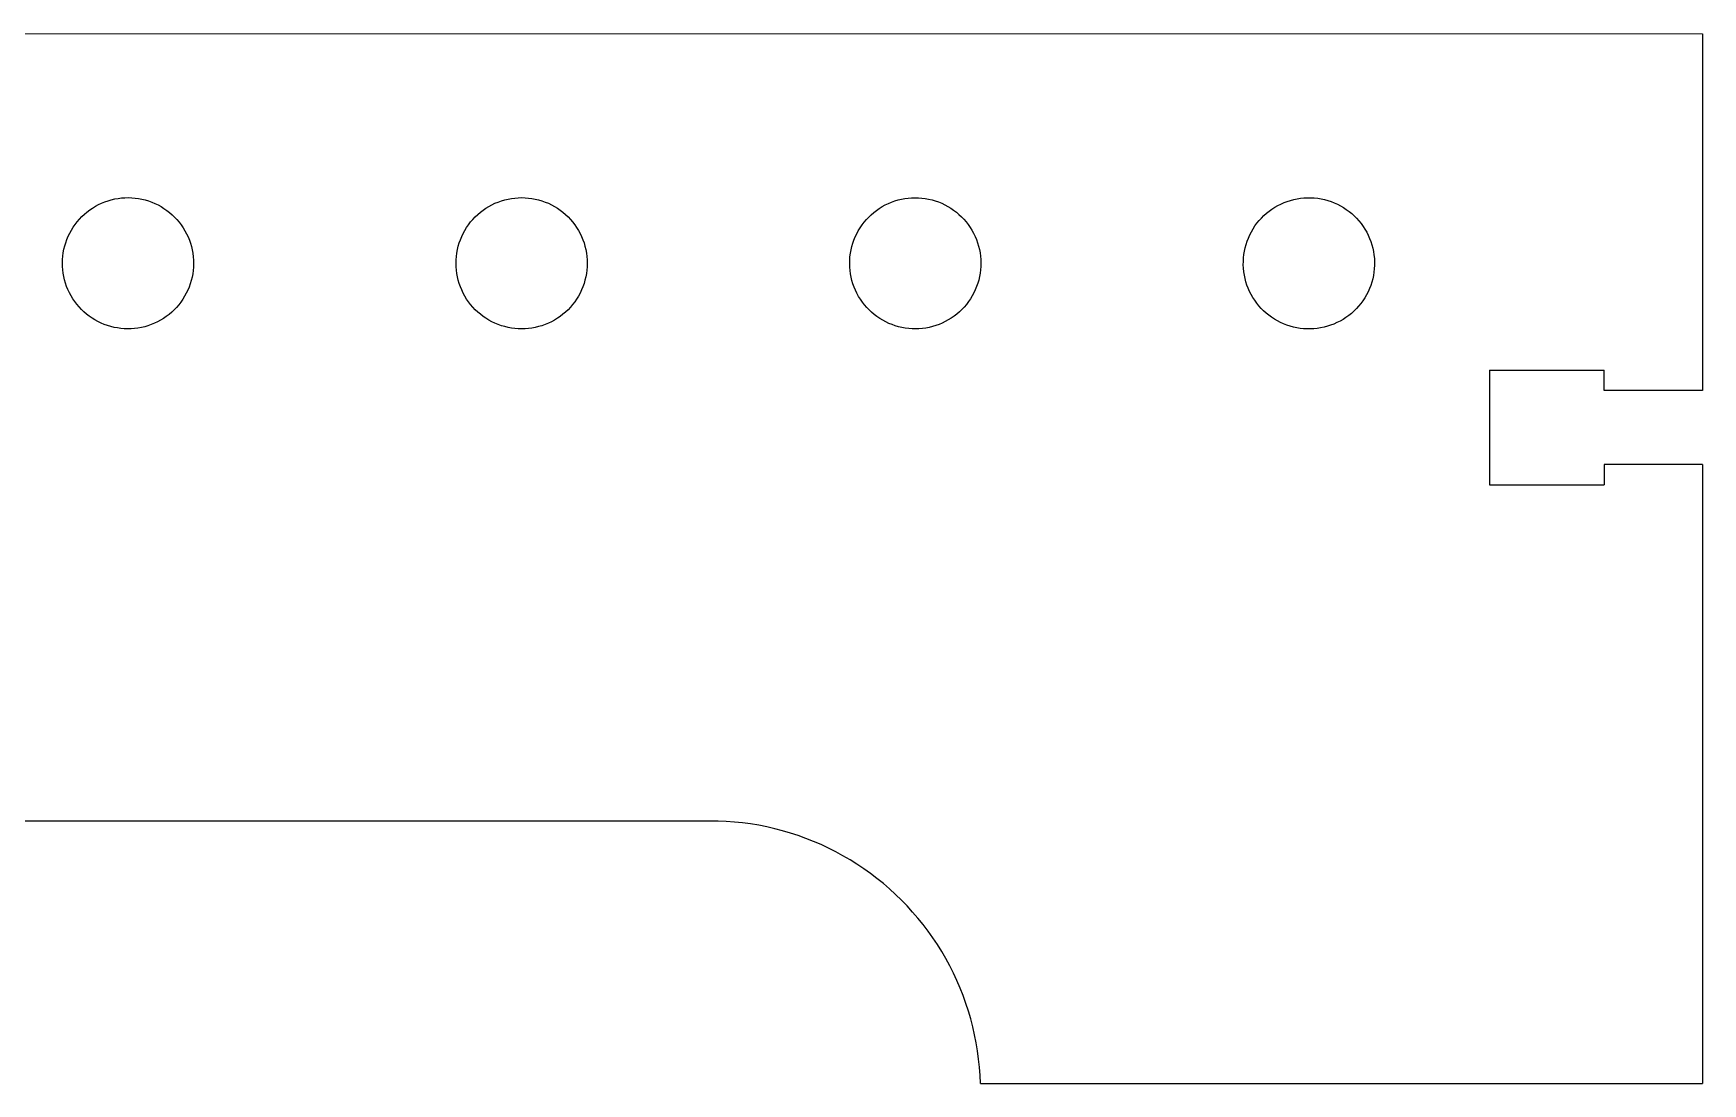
# Model space of a CAD drawing. Extents: x -73 to 73, y -45 to 45.
# Drawn here: x 20.67 to 27.03, y -44.81 to -40.81 of the extents above; entities that cross this region are included whole.
import ezdxf

# ---------------------------------------------------------------- set-up
doc = ezdxf.new("R2010")
doc.units = 0
doc.header["$MEASUREMENT"] = 0
doc.layers.get('0').update_dxf_attribs({"linetype": 'CONTINUOUS'})

msp = doc.modelspace()

# ---------------------------------------------------------------- linework, layer by layer
for p, q in [((9.2813, -40.8103), (27.0315, -40.8117)), ((27.0315, -40.8117), (27.0313, -42.1711)), ((20.8961, -41.4758), (20.9073, -41.469)), ((20.9073, -41.469), (20.9188, -41.4628)), ((20.9188, -41.4628), (20.9307, -41.4572)), ((20.9307, -41.4572), (20.9428, -41.4523)), ((20.9428, -41.4523), (20.9552, -41.448)), ((20.9552, -41.448), (20.9677, -41.4443)), ((20.9677, -41.4443), (20.9805, -41.4413)), ((20.9805, -41.4413), (20.9933, -41.439)), ((20.9933, -41.439), (21.0063, -41.4373)), ((21.0063, -41.4373), (21.0194, -41.4364)), ((21.0194, -41.4364), (21.0325, -41.4361)), ((21.0325, -41.4361), (21.0455, -41.4365)), ((21.0455, -41.4365), (21.0586, -41.4376)), ((21.0586, -41.4376), (21.0716, -41.4394)), ((21.0716, -41.4394), (21.0844, -41.4418)), ((21.0844, -41.4418), (21.0971, -41.4449)), ((21.0971, -41.4449), (21.1097, -41.4487)), ((21.1097, -41.4487), (21.122, -41.4531)), ((21.122, -41.4531), (21.134, -41.4582)), ((21.134, -41.4582), (21.1458, -41.4639)), ((21.1458, -41.4639), (21.1573, -41.4702)), ((21.1573, -41.4702), (21.1684, -41.4771)), ((22.3951, -41.4765), (22.4063, -41.4697)), ((22.4063, -41.4697), (22.4178, -41.4634)), ((22.4178, -41.4634), (22.4296, -41.4578)), ((22.4296, -41.4578), (22.4417, -41.4528)), ((22.4417, -41.4528), (22.454, -41.4484)), ((22.454, -41.4484), (22.4666, -41.4447)), ((22.4666, -41.4447), (22.4793, -41.4417)), ((22.4793, -41.4417), (22.4922, -41.4393)), ((22.4922, -41.4393), (22.5051, -41.4376)), ((22.5051, -41.4376), (22.5182, -41.4365)), ((22.5182, -41.4365), (22.5313, -41.4362)), ((22.5313, -41.4362), (22.5444, -41.4365)), ((22.5444, -41.4365), (22.5574, -41.4376)), ((22.5574, -41.4376), (22.5704, -41.4393)), ((22.5704, -41.4393), (22.5832, -41.4417)), ((22.5832, -41.4417), (22.596, -41.4447)), ((22.596, -41.4447), (22.6085, -41.4484)), ((22.6085, -41.4484), (22.6209, -41.4528)), ((22.6209, -41.4528), (22.633, -41.4578)), ((22.633, -41.4578), (22.6448, -41.4634)), ((22.6448, -41.4634), (22.6563, -41.4697)), ((22.6563, -41.4697), (22.6674, -41.4765)), ((23.8942, -41.4772), (23.9054, -41.4703)), ((23.9054, -41.4703), (23.9168, -41.464)), ((23.9168, -41.464), (23.9286, -41.4583)), ((23.9286, -41.4583), (23.9407, -41.4533)), ((23.9407, -41.4533), (23.953, -41.4489)), ((23.953, -41.4489), (23.9655, -41.4451)), ((23.9655, -41.4451), (23.9783, -41.442)), ((23.9783, -41.442), (23.9911, -41.4395)), ((23.9911, -41.4395), (24.0041, -41.4378)), ((24.0041, -41.4378), (24.0171, -41.4367)), ((24.0171, -41.4367), (24.0302, -41.4363)), ((24.0302, -41.4363), (24.0433, -41.4366)), ((24.0433, -41.4366), (24.0564, -41.4376)), ((24.0564, -41.4376), (24.0693, -41.4392)), ((24.0693, -41.4392), (24.0822, -41.4415)), ((24.0822, -41.4415), (24.095, -41.4445)), ((24.095, -41.4445), (24.1075, -41.4482)), ((24.1075, -41.4482), (24.1199, -41.4525)), ((24.1199, -41.4525), (24.132, -41.4575)), ((24.132, -41.4575), (24.1438, -41.4631)), ((24.1438, -41.4631), (24.1554, -41.4693)), ((24.1554, -41.4693), (24.1665, -41.4761)), ((25.4014, -41.4728), (25.4127, -41.4663)), ((25.4127, -41.4663), (25.4244, -41.4604)), ((25.4244, -41.4604), (25.4364, -41.4551)), ((25.4364, -41.4551), (25.4486, -41.4505)), ((25.4486, -41.4505), (25.4611, -41.4465)), ((25.4611, -41.4465), (25.4737, -41.4431)), ((25.4737, -41.4431), (25.4865, -41.4404)), ((25.4865, -41.4404), (25.4995, -41.4384)), ((25.4995, -41.4384), (25.5125, -41.4371)), ((25.5125, -41.4371), (25.5256, -41.4365)), ((25.5256, -41.4365), (25.5386, -41.4365)), ((25.5386, -41.4365), (25.5517, -41.4372)), ((25.5517, -41.4372), (25.5647, -41.4386)), ((25.5647, -41.4386), (25.5776, -41.4407)), ((25.5776, -41.4407), (25.5904, -41.4435)), ((25.5904, -41.4435), (25.6031, -41.4469)), ((25.6031, -41.4469), (25.6155, -41.451)), ((25.6155, -41.451), (25.6277, -41.4558)), ((25.6277, -41.4558), (25.6396, -41.4611)), ((25.6396, -41.4611), (25.6513, -41.4671)), ((25.6513, -41.4671), (25.6626, -41.4737)), ((20.8297, -41.5382), (20.8377, -41.5278)), ((20.8377, -41.5278), (20.8463, -41.5179)), ((20.8463, -41.5179), (20.8553, -41.5085)), ((20.8553, -41.5085), (20.8649, -41.4995)), ((20.8649, -41.4995), (20.8749, -41.4911)), ((20.8749, -41.4911), (20.8853, -41.4831)), ((20.8853, -41.4831), (20.8961, -41.4758)), ((21.1684, -41.4771), (21.1792, -41.4846)), ((21.1792, -41.4846), (21.1895, -41.4926)), ((21.1895, -41.4926), (21.1994, -41.5011)), ((21.1994, -41.5011), (21.2089, -41.5102)), ((21.2089, -41.5102), (21.2179, -41.5197)), ((21.2179, -41.5197), (21.2263, -41.5297)), ((21.2263, -41.5297), (21.2342, -41.5401)), ((22.329, -41.5393), (22.337, -41.5289)), ((22.337, -41.5289), (22.3455, -41.5189)), ((22.3455, -41.5189), (22.3545, -41.5094)), ((22.3545, -41.5094), (22.364, -41.5004)), ((22.364, -41.5004), (22.3739, -41.4919)), ((22.3739, -41.4919), (22.3843, -41.4839)), ((22.3843, -41.4839), (22.3951, -41.4765)), ((22.6674, -41.4765), (22.6782, -41.4839)), ((22.6782, -41.4839), (22.6886, -41.4919)), ((22.6886, -41.4919), (22.6986, -41.5004)), ((22.6986, -41.5004), (22.708, -41.5094)), ((22.708, -41.5094), (22.7171, -41.5189)), ((22.7171, -41.5189), (22.7256, -41.5289)), ((22.7256, -41.5289), (22.7335, -41.5393)), ((23.8284, -41.5402), (23.8363, -41.5298)), ((23.8363, -41.5298), (23.8448, -41.5198)), ((23.8448, -41.5198), (23.8537, -41.5103)), ((23.8537, -41.5103), (23.8632, -41.5012)), ((23.8632, -41.5012), (23.8731, -41.4927)), ((23.8731, -41.4927), (23.8835, -41.4847)), ((23.8835, -41.4847), (23.8942, -41.4772)), ((24.1665, -41.4761), (24.1774, -41.4834)), ((24.1774, -41.4834), (24.1878, -41.4914)), ((24.1878, -41.4914), (24.1978, -41.4998)), ((24.1978, -41.4998), (24.2073, -41.5088)), ((24.2073, -41.5088), (24.2163, -41.5182)), ((24.2163, -41.5182), (24.2249, -41.5282)), ((24.2249, -41.5282), (24.2329, -41.5385)), ((25.3257, -41.5441), (25.3334, -41.5335)), ((25.3334, -41.5335), (25.3417, -41.5234)), ((25.3417, -41.5234), (25.3505, -41.5137)), ((25.3505, -41.5137), (25.3598, -41.5045)), ((25.3598, -41.5045), (25.3695, -41.4958)), ((25.3695, -41.4958), (25.3797, -41.4876)), ((25.3797, -41.4876), (25.3904, -41.4799)), ((25.3904, -41.4799), (25.4014, -41.4728)), ((25.6626, -41.4737), (25.6736, -41.4808)), ((25.6736, -41.4808), (25.6841, -41.4886)), ((25.6841, -41.4886), (25.6943, -41.4968)), ((25.6943, -41.4968), (25.704, -41.5056)), ((25.704, -41.5056), (25.7132, -41.5149)), ((25.7132, -41.5149), (25.7219, -41.5247)), ((25.7219, -41.5247), (25.7301, -41.5349)), ((25.7301, -41.5349), (25.7378, -41.5455)), ((20.7939, -41.6077), (20.7983, -41.5954)), ((20.7983, -41.5954), (20.8034, -41.5833)), ((20.8034, -41.5833), (20.8091, -41.5715)), ((20.8091, -41.5715), (20.8154, -41.5601)), ((20.8154, -41.5601), (20.8223, -41.5489)), ((20.8223, -41.5489), (20.8297, -41.5382)), ((21.2342, -41.5401), (21.2416, -41.5509)), ((21.2416, -41.5509), (21.2484, -41.5621)), ((21.2484, -41.5621), (21.2546, -41.5737)), ((21.2546, -41.5737), (21.2601, -41.5855)), ((21.2601, -41.5855), (21.2651, -41.5976)), ((21.2651, -41.5976), (21.2694, -41.61)), ((22.2935, -41.6089), (22.2979, -41.5966)), ((22.2979, -41.5966), (22.3029, -41.5845)), ((22.3029, -41.5845), (22.3085, -41.5727)), ((22.3085, -41.5727), (22.3148, -41.5612)), ((22.3148, -41.5612), (22.3216, -41.55)), ((22.3216, -41.55), (22.329, -41.5393)), ((22.7335, -41.5393), (22.7409, -41.55)), ((22.7409, -41.55), (22.7478, -41.5612)), ((22.7478, -41.5612), (22.754, -41.5727)), ((22.754, -41.5727), (22.7597, -41.5845)), ((22.7597, -41.5845), (22.7647, -41.5966)), ((22.7647, -41.5966), (22.769, -41.6089)), ((23.7932, -41.61), (23.7975, -41.5977)), ((23.7975, -41.5977), (23.8025, -41.5856)), ((23.8025, -41.5856), (23.808, -41.5737)), ((23.808, -41.5737), (23.8142, -41.5622)), ((23.8142, -41.5622), (23.821, -41.551)), ((23.821, -41.551), (23.8284, -41.5402)), ((24.2329, -41.5385), (24.2404, -41.5493)), ((24.2404, -41.5493), (24.2472, -41.5604)), ((24.2472, -41.5604), (24.2535, -41.5719)), ((24.2535, -41.5719), (24.2592, -41.5837)), ((24.2592, -41.5837), (24.2643, -41.5957)), ((24.2643, -41.5957), (24.2687, -41.608)), ((25.2959, -41.6022), (25.3006, -41.59)), ((25.3006, -41.59), (25.306, -41.578)), ((25.306, -41.578), (25.312, -41.5664)), ((25.312, -41.5664), (25.3185, -41.5551)), ((25.3185, -41.5551), (25.3257, -41.5441)), ((25.7378, -41.5455), (25.7449, -41.5565)), ((25.7449, -41.5565), (25.7514, -41.5678)), ((25.7514, -41.5678), (25.7573, -41.5795)), ((25.7573, -41.5795), (25.7626, -41.5915)), ((25.7626, -41.5915), (25.7672, -41.6037)), ((20.7817, -41.6718), (20.7828, -41.6588)), ((20.7828, -41.6588), (20.7845, -41.6458)), ((20.7845, -41.6458), (20.787, -41.633)), ((20.787, -41.633), (20.7901, -41.6202)), ((20.7901, -41.6202), (20.7939, -41.6077)), ((21.2694, -41.61), (21.2731, -41.6226)), ((21.2731, -41.6226), (21.2761, -41.6353)), ((21.2761, -41.6353), (21.2784, -41.6482)), ((21.2784, -41.6482), (21.28, -41.6612)), ((21.28, -41.6612), (21.281, -41.6742)), ((22.2816, -41.6731), (22.2826, -41.6601)), ((22.2826, -41.6601), (22.2843, -41.6471)), ((22.2843, -41.6471), (22.2867, -41.6342)), ((22.2867, -41.6342), (22.2898, -41.6215)), ((22.2898, -41.6215), (22.2935, -41.6089)), ((22.769, -41.6089), (22.7727, -41.6215)), ((22.7727, -41.6215), (22.7758, -41.6342)), ((22.7758, -41.6342), (22.7782, -41.6471)), ((22.7782, -41.6471), (22.7799, -41.6601)), ((22.7799, -41.6601), (22.7809, -41.6731)), ((23.7816, -41.6743), (23.7825, -41.6612)), ((23.7825, -41.6612), (23.7842, -41.6482)), ((23.7842, -41.6482), (23.7865, -41.6354)), ((23.7865, -41.6354), (23.7895, -41.6226)), ((23.7895, -41.6226), (23.7932, -41.61)), ((24.2687, -41.608), (24.2725, -41.6206)), ((24.2725, -41.6206), (24.2756, -41.6333)), ((24.2756, -41.6333), (24.278, -41.6462)), ((24.278, -41.6462), (24.2798, -41.6591)), ((24.2798, -41.6591), (24.2809, -41.6722)), ((25.2821, -41.666), (25.2835, -41.6529)), ((25.2835, -41.6529), (25.2856, -41.64)), ((25.2856, -41.64), (25.2884, -41.6272)), ((25.2884, -41.6272), (25.2918, -41.6146)), ((25.2918, -41.6146), (25.2959, -41.6022)), ((25.7672, -41.6037), (25.7712, -41.6162)), ((25.7712, -41.6162), (25.7746, -41.6289)), ((25.7746, -41.6289), (25.7772, -41.6417)), ((25.7772, -41.6417), (25.7792, -41.6546)), ((25.7792, -41.6546), (25.7806, -41.6676)), ((20.7813, -41.6849), (20.7817, -41.6718)), ((20.7816, -41.698), (20.7813, -41.6849)), ((20.7825, -41.711), (20.7816, -41.698)), ((20.7842, -41.724), (20.7825, -41.711)), ((20.7865, -41.7369), (20.7842, -41.724)), ((21.278, -41.7264), (21.2756, -41.7393)), ((21.2798, -41.7134), (21.278, -41.7264)), ((21.2809, -41.7004), (21.2798, -41.7134)), ((21.2813, -41.6873), (21.2809, -41.7004)), ((21.281, -41.6742), (21.2813, -41.6873)), ((22.2813, -41.6862), (22.2816, -41.6731)), ((22.2816, -41.6993), (22.2813, -41.6862)), ((22.2826, -41.7123), (22.2816, -41.6993)), ((22.2843, -41.7253), (22.2826, -41.7123)), ((22.2867, -41.7382), (22.2843, -41.7253)), ((22.7782, -41.7253), (22.7758, -41.7382)), ((22.7799, -41.7123), (22.7782, -41.7253)), ((22.7809, -41.6993), (22.7799, -41.7123)), ((22.7809, -41.6731), (22.7813, -41.6862)), ((22.7813, -41.6862), (22.7809, -41.6993)), ((23.7813, -41.6874), (23.7816, -41.6743)), ((23.7817, -41.7004), (23.7813, -41.6874)), ((23.7827, -41.7135), (23.7817, -41.7004)), ((23.7845, -41.7264), (23.7827, -41.7135)), ((23.787, -41.7393), (23.7845, -41.7264)), ((24.2784, -41.7244), (24.276, -41.7372)), ((24.28, -41.7114), (24.2784, -41.7244)), ((24.281, -41.6983), (24.28, -41.7114)), ((24.2809, -41.6722), (24.2813, -41.6852)), ((24.2813, -41.6852), (24.281, -41.6983)), ((25.2813, -41.6921), (25.2814, -41.679)), ((25.282, -41.7052), (25.2813, -41.6921)), ((25.2814, -41.679), (25.2821, -41.666)), ((25.2833, -41.7182), (25.282, -41.7052)), ((25.2853, -41.7311), (25.2833, -41.7182)), ((25.779, -41.7199), (25.7769, -41.7328)), ((25.7804, -41.7068), (25.779, -41.7199)), ((25.7812, -41.6938), (25.7804, -41.7068)), ((25.7806, -41.6676), (25.7812, -41.6807)), ((25.7812, -41.6807), (25.7812, -41.6938)), ((20.7895, -41.7496), (20.7865, -41.7369)), ((20.7931, -41.7622), (20.7895, -41.7496)), ((20.7974, -41.7746), (20.7931, -41.7622)), ((20.8024, -41.7867), (20.7974, -41.7746)), ((20.808, -41.7985), (20.8024, -41.7867)), ((21.2592, -41.7889), (21.2535, -41.8007)), ((21.2642, -41.7768), (21.2592, -41.7889)), ((21.2687, -41.7645), (21.2642, -41.7768)), ((21.2724, -41.752), (21.2687, -41.7645)), ((21.2756, -41.7393), (21.2724, -41.752)), ((22.2898, -41.7509), (22.2867, -41.7382)), ((22.2935, -41.7635), (22.2898, -41.7509)), ((22.2979, -41.7758), (22.2935, -41.7635)), ((22.3029, -41.7879), (22.2979, -41.7758)), ((22.3085, -41.7997), (22.3029, -41.7879)), ((22.7597, -41.7879), (22.754, -41.7997)), ((22.7647, -41.7758), (22.7597, -41.7879)), ((22.769, -41.7635), (22.7647, -41.7758)), ((22.7727, -41.7509), (22.769, -41.7635)), ((22.7758, -41.7382), (22.7727, -41.7509)), ((23.7901, -41.752), (23.787, -41.7393)), ((23.7938, -41.7646), (23.7901, -41.752)), ((23.7983, -41.7769), (23.7938, -41.7646)), ((23.8033, -41.7889), (23.7983, -41.7769)), ((23.809, -41.8007), (23.8033, -41.7889)), ((24.2601, -41.787), (24.2545, -41.7989)), ((24.265, -41.7749), (24.2601, -41.787)), ((24.2694, -41.7626), (24.265, -41.7749)), ((24.273, -41.75), (24.2694, -41.7626)), ((24.276, -41.7372), (24.273, -41.75)), ((25.288, -41.7439), (25.2853, -41.7311)), ((25.2913, -41.7566), (25.288, -41.7439)), ((25.2953, -41.7691), (25.2913, -41.7566)), ((25.3, -41.7813), (25.2953, -41.7691)), ((25.3053, -41.7933), (25.3, -41.7813)), ((25.7619, -41.7828), (25.7566, -41.7948)), ((25.7666, -41.7706), (25.7619, -41.7828)), ((25.7707, -41.7582), (25.7666, -41.7706)), ((25.7742, -41.7456), (25.7707, -41.7582)), ((25.7769, -41.7328), (25.7742, -41.7456)), ((20.8142, -41.8101), (20.808, -41.7985)), ((20.8209, -41.8213), (20.8142, -41.8101)), ((20.8283, -41.8321), (20.8209, -41.8213)), ((20.8362, -41.8425), (20.8283, -41.8321)), ((20.8447, -41.8525), (20.8362, -41.8425)), ((20.8536, -41.862), (20.8447, -41.8525)), ((21.2248, -41.8444), (21.2162, -41.8543)), ((21.2328, -41.834), (21.2248, -41.8444)), ((21.2403, -41.8233), (21.2328, -41.834)), ((21.2472, -41.8121), (21.2403, -41.8233)), ((21.2535, -41.8007), (21.2472, -41.8121)), ((22.3148, -41.8112), (22.3085, -41.7997)), ((22.3216, -41.8224), (22.3148, -41.8112)), ((22.329, -41.8331), (22.3216, -41.8224)), ((22.337, -41.8435), (22.329, -41.8331)), ((22.3455, -41.8535), (22.337, -41.8435)), ((22.3545, -41.863), (22.3455, -41.8535)), ((22.7171, -41.8535), (22.708, -41.863)), ((22.7256, -41.8435), (22.7171, -41.8535)), ((22.7335, -41.8331), (22.7256, -41.8435)), ((22.7409, -41.8224), (22.7335, -41.8331)), ((22.7478, -41.8112), (22.7409, -41.8224)), ((22.754, -41.7997), (22.7478, -41.8112)), ((23.8153, -41.8122), (23.809, -41.8007)), ((23.8222, -41.8233), (23.8153, -41.8122)), ((23.8296, -41.8341), (23.8222, -41.8233)), ((23.8376, -41.8444), (23.8296, -41.8341)), ((23.8462, -41.8544), (23.8376, -41.8444)), ((24.2178, -41.8528), (24.2088, -41.8623)), ((24.2262, -41.8428), (24.2178, -41.8528)), ((24.2341, -41.8324), (24.2262, -41.8428)), ((24.2415, -41.8216), (24.2341, -41.8324)), ((24.2483, -41.8104), (24.2415, -41.8216)), ((24.2545, -41.7989), (24.2483, -41.8104)), ((25.3112, -41.805), (25.3053, -41.7933)), ((25.3177, -41.8163), (25.3112, -41.805)), ((25.3248, -41.8273), (25.3177, -41.8163)), ((25.3324, -41.8379), (25.3248, -41.8273)), ((25.3406, -41.8481), (25.3324, -41.8379)), ((25.3493, -41.8579), (25.3406, -41.8481)), ((25.7208, -41.8494), (25.712, -41.8591)), ((25.7291, -41.8393), (25.7208, -41.8494)), ((25.7368, -41.8287), (25.7291, -41.8393)), ((25.744, -41.8177), (25.7368, -41.8287)), ((25.7506, -41.8064), (25.744, -41.8177)), ((25.7566, -41.7948), (25.7506, -41.8064)), ((20.8631, -41.8711), (20.8536, -41.862)), ((20.873, -41.8796), (20.8631, -41.8711)), ((20.8834, -41.8876), (20.873, -41.8796)), ((20.8941, -41.8951), (20.8834, -41.8876)), ((20.9052, -41.902), (20.8941, -41.8951)), ((20.9167, -41.9083), (20.9052, -41.902)), ((20.9285, -41.914), (20.9167, -41.9083)), ((20.9406, -41.9191), (20.9285, -41.914)), ((21.1319, -41.915), (21.1197, -41.9199)), ((21.1437, -41.9094), (21.1319, -41.915)), ((21.1552, -41.9032), (21.1437, -41.9094)), ((21.1664, -41.8964), (21.1552, -41.9032)), ((21.1772, -41.8891), (21.1664, -41.8964)), ((21.1877, -41.8811), (21.1772, -41.8891)), ((21.1977, -41.8727), (21.1877, -41.8811)), ((21.2072, -41.8637), (21.1977, -41.8727)), ((21.2162, -41.8543), (21.2072, -41.8637)), ((22.364, -41.872), (22.3545, -41.863)), ((22.3739, -41.8805), (22.364, -41.872)), ((22.3843, -41.8885), (22.3739, -41.8805)), ((22.3951, -41.8959), (22.3843, -41.8885)), ((22.4063, -41.9027), (22.3951, -41.8959)), ((22.4178, -41.909), (22.4063, -41.9027)), ((22.4296, -41.9146), (22.4178, -41.909)), ((22.4417, -41.9196), (22.4296, -41.9146)), ((22.633, -41.9146), (22.6209, -41.9196)), ((22.6448, -41.909), (22.633, -41.9146)), ((22.6563, -41.9027), (22.6448, -41.909)), ((22.6674, -41.8959), (22.6563, -41.9027)), ((22.6782, -41.8885), (22.6674, -41.8959)), ((22.6886, -41.8805), (22.6782, -41.8885)), ((22.6986, -41.872), (22.6886, -41.8805)), ((22.708, -41.863), (22.6986, -41.872)), ((23.8552, -41.8638), (23.8462, -41.8544)), ((23.8648, -41.8728), (23.8552, -41.8638)), ((23.8748, -41.8812), (23.8648, -41.8728)), ((23.8852, -41.8892), (23.8748, -41.8812)), ((23.896, -41.8965), (23.8852, -41.8892)), ((23.9072, -41.9033), (23.896, -41.8965)), ((23.9187, -41.9095), (23.9072, -41.9033)), ((23.9305, -41.9151), (23.9187, -41.9095)), ((23.9427, -41.9201), (23.9305, -41.9151)), ((24.1339, -41.9143), (24.1218, -41.9193)), ((24.1457, -41.9086), (24.1339, -41.9143)), ((24.1572, -41.9023), (24.1457, -41.9086)), ((24.1683, -41.8954), (24.1572, -41.9023)), ((24.1791, -41.8879), (24.1683, -41.8954)), ((24.1894, -41.8799), (24.1791, -41.8879)), ((24.1993, -41.8714), (24.1894, -41.8799)), ((24.2088, -41.8623), (24.1993, -41.8714)), ((25.3586, -41.8672), (25.3493, -41.8579)), ((25.3683, -41.876), (25.3586, -41.8672)), ((25.3784, -41.8842), (25.3683, -41.876)), ((25.389, -41.892), (25.3784, -41.8842)), ((25.3999, -41.8991), (25.389, -41.892)), ((25.4112, -41.9057), (25.3999, -41.8991)), ((25.4229, -41.9117), (25.4112, -41.9057)), ((25.4348, -41.917), (25.4229, -41.9117)), ((25.447, -41.9218), (25.4348, -41.917)), ((25.6381, -41.9124), (25.6262, -41.9177)), ((25.6498, -41.9065), (25.6381, -41.9124)), ((25.6612, -41.9), (25.6498, -41.9065)), ((25.6722, -41.8929), (25.6612, -41.9)), ((25.6828, -41.8852), (25.6722, -41.8929)), ((25.693, -41.877), (25.6828, -41.8852)), ((25.7027, -41.8683), (25.693, -41.877)), ((25.712, -41.8591), (25.7027, -41.8683)), ((20.9529, -41.9235), (20.9406, -41.9191)), ((20.9654, -41.9273), (20.9529, -41.9235)), ((20.9781, -41.9304), (20.9654, -41.9273)), ((20.991, -41.9328), (20.9781, -41.9304)), ((21.0039, -41.9346), (20.991, -41.9328)), ((21.017, -41.9357), (21.0039, -41.9346)), ((21.0301, -41.9361), (21.017, -41.9357)), ((21.0432, -41.9358), (21.0301, -41.9361)), ((21.0562, -41.9349), (21.0432, -41.9358)), ((21.0692, -41.9332), (21.0562, -41.9349)), ((21.0821, -41.9309), (21.0692, -41.9332)), ((21.0948, -41.9279), (21.0821, -41.9309)), ((21.1074, -41.9242), (21.0948, -41.9279)), ((21.1197, -41.9199), (21.1074, -41.9242)), ((22.454, -41.924), (22.4417, -41.9196)), ((22.4666, -41.9277), (22.454, -41.924)), ((22.4793, -41.9307), (22.4666, -41.9277)), ((22.4922, -41.9331), (22.4793, -41.9307)), ((22.5051, -41.9348), (22.4922, -41.9331)), ((22.5182, -41.9359), (22.5051, -41.9348)), ((22.5313, -41.9362), (22.5182, -41.9359)), ((22.5444, -41.9359), (22.5313, -41.9362)), ((22.5574, -41.9348), (22.5444, -41.9359)), ((22.5704, -41.9331), (22.5574, -41.9348)), ((22.5832, -41.9307), (22.5704, -41.9331)), ((22.596, -41.9277), (22.5832, -41.9307)), ((22.6085, -41.924), (22.596, -41.9277)), ((22.6209, -41.9196), (22.6085, -41.924)), ((23.955, -41.9244), (23.9427, -41.9201)), ((23.9676, -41.9281), (23.955, -41.9244)), ((23.9803, -41.9311), (23.9676, -41.9281)), ((23.9932, -41.9334), (23.9803, -41.9311)), ((24.0062, -41.935), (23.9932, -41.9334)), ((24.0192, -41.936), (24.0062, -41.935)), ((24.0323, -41.9363), (24.0192, -41.936)), ((24.0454, -41.9359), (24.0323, -41.9363)), ((24.0584, -41.9348), (24.0454, -41.9359)), ((24.0714, -41.9331), (24.0584, -41.9348)), ((24.0843, -41.9306), (24.0714, -41.9331)), ((24.097, -41.9275), (24.0843, -41.9306)), ((24.1095, -41.9237), (24.097, -41.9275)), ((24.1218, -41.9193), (24.1095, -41.9237)), ((25.4595, -41.9259), (25.447, -41.9218)), ((25.4721, -41.9293), (25.4595, -41.9259)), ((25.4849, -41.9321), (25.4721, -41.9293)), ((25.4978, -41.9342), (25.4849, -41.9321)), ((25.5108, -41.9356), (25.4978, -41.9342)), ((25.5239, -41.9363), (25.5108, -41.9356)), ((25.537, -41.9363), (25.5239, -41.9363)), ((25.55, -41.9357), (25.537, -41.9363)), ((25.5631, -41.9344), (25.55, -41.9357)), ((25.576, -41.9324), (25.5631, -41.9344)), ((25.5888, -41.9297), (25.576, -41.9324)), ((25.6015, -41.9263), (25.5888, -41.9297)), ((25.6139, -41.9223), (25.6015, -41.9263)), ((25.6262, -41.9177), (25.6139, -41.9223)), ((26.2188, -42.0929), (26.2188, -42.5304)), ((26.2188, -42.0929), (26.6563, -42.093)), ((26.6563, -42.1711), (26.6563, -42.093)), ((27.0313, -42.1711), (26.6563, -42.1711)), ((27.0313, -42.4524), (26.6563, -42.4523)), ((26.6563, -42.4523), (26.6563, -42.5305)), ((27.0313, -42.4524), (27.0311, -44.8117)), ((26.2188, -42.5304), (26.6563, -42.5305)), ((23.2798, -43.8114), (8.2812, -43.8102)), ((23.3109, -43.8127), (23.2798, -43.8114)), ((23.342, -43.815), (23.3109, -43.8127)), ((23.373, -43.8183), (23.342, -43.815)), ((23.4039, -43.8225), (23.373, -43.8183)), ((23.4347, -43.8276), (23.4039, -43.8225)), ((23.4652, -43.8336), (23.4347, -43.8276)), ((23.4956, -43.8406), (23.4652, -43.8336)), ((23.5258, -43.8485), (23.4956, -43.8406)), ((23.5557, -43.8572), (23.5258, -43.8485)), ((23.5853, -43.8669), (23.5557, -43.8572)), ((23.6147, -43.8775), (23.5853, -43.8669)), ((23.6437, -43.889), (23.6147, -43.8775)), ((23.6723, -43.9013), (23.6437, -43.889)), ((23.7005, -43.9145), (23.6723, -43.9013)), ((23.7284, -43.9286), (23.7005, -43.9145)), ((23.7558, -43.9435), (23.7284, -43.9286)), ((23.7827, -43.9592), (23.7558, -43.9435)), ((23.8091, -43.9757), (23.7827, -43.9592)), ((23.8351, -43.993), (23.8091, -43.9757)), ((23.8605, -44.0111), (23.8351, -43.993)), ((23.8853, -44.0299), (23.8605, -44.0111)), ((23.9096, -44.0495), (23.8853, -44.0299)), ((23.9332, -44.0698), (23.9096, -44.0495)), ((23.9562, -44.0909), (23.9332, -44.0698)), ((23.9786, -44.1126), (23.9562, -44.0909)), ((24.0003, -44.135), (23.9786, -44.1126)), ((24.0213, -44.158), (24.0003, -44.135)), ((24.0416, -44.1816), (24.0213, -44.158)), ((24.0612, -44.2059), (24.0416, -44.1816)), ((24.0801, -44.2307), (24.0612, -44.2059)), ((24.0982, -44.2561), (24.0801, -44.2307)), ((24.1155, -44.2821), (24.0982, -44.2561)), ((24.132, -44.3085), (24.1155, -44.2821)), ((24.1477, -44.3354), (24.132, -44.3085)), ((24.1626, -44.3628), (24.1477, -44.3354)), ((24.1766, -44.3907), (24.1626, -44.3628)), ((24.1898, -44.4189), (24.1766, -44.3907)), ((24.2021, -44.4475), (24.1898, -44.4189)), ((24.2136, -44.4765), (24.2021, -44.4475)), ((24.2242, -44.5059), (24.2136, -44.4765)), ((24.2339, -44.5355), (24.2242, -44.5059)), ((24.2427, -44.5654), (24.2339, -44.5355)), ((24.2505, -44.5956), (24.2427, -44.5654)), ((24.2575, -44.626), (24.2505, -44.5956)), ((24.2635, -44.6566), (24.2575, -44.626)), ((24.2686, -44.6873), (24.2635, -44.6566)), ((24.2728, -44.7182), (24.2686, -44.6873)), ((24.276, -44.7492), (24.2728, -44.7182)), ((24.2783, -44.7803), (24.276, -44.7492)), ((24.2796, -44.81), (24.2783, -44.7803)), ((24.2796, -44.8115), (24.2796, -44.81)), ((24.2796, -44.8115), (27.0311, -44.8117))]:
    msp.add_line(p, q)

doc.saveas('drawing.dxf')
